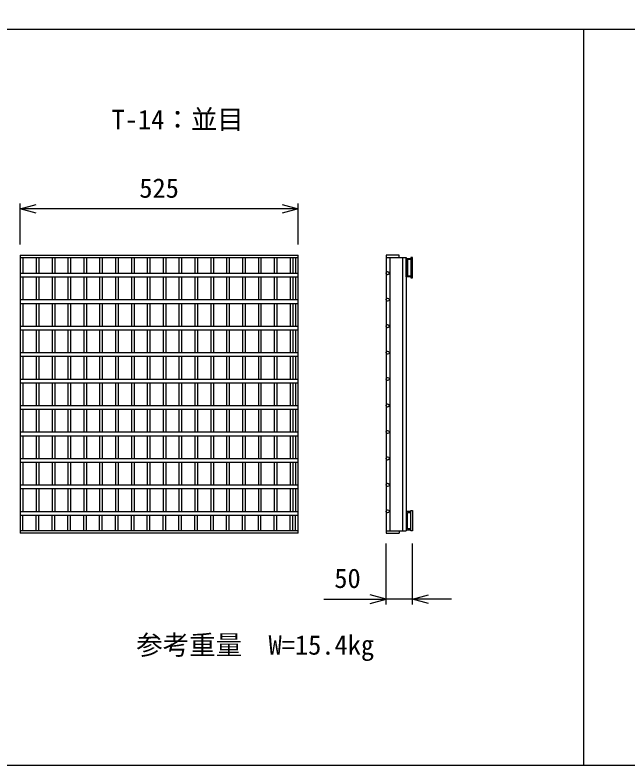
# Model space of a CAD drawing. Units: millimetres, scale not verified. Extents: x -10500 to 10500, y -7425 to 7425.
# Drawn here: x 1726 to 2882, y 548 to 1965 of the extents above; entities that cross this region are included whole.
import ezdxf
from ezdxf.enums import TextEntityAlignment as Align

# ---------------------------------------------------------------- set-up
doc = ezdxf.new("R2010")
doc.units = ezdxf.units.MM
doc.header["$LTSCALE"] = 25
for name, color, linetype, lineweight in [('0-1_DIM', 7, 'Continuous', 25), ('0-3_HATCH', 6, 'Continuous', 25), ('0-7_TXT', 7, 'Continuous', 25)]:
    doc.layers.add(name, color=color, linetype=linetype, lineweight=lineweight)
doc.styles.add('ＭＳ ゴシック', font='')
doc.styles.get('ＭＳ ゴシック').set_extended_font_data('MS Gothic')

msp = doc.modelspace()

# ---------------------------------------------------------------- linework, layer by layer
at = {"layer": '0-1_DIM'}
for p, q in [((1735.64, 1530.76), (1735.64, 1608.26)), ((2260.64, 1530.76), (2260.64, 1608.26)), ((2260.64, 1598.26), (1735.64, 1598.26)), ((2426.96, 851.04), (2426.96, 965.76)), ((2476.96, 851.04), (2476.96, 965.76)), ((2309.7, 861.04), (2426.96, 861.04)), ((2476.96, 861.04), (2426.96, 861.04)), ((2550.92, 861.04), (2476.96, 861.04))]:
    msp.add_line(p, q, dxfattribs=at)
for points in [[(1765.64, 1590.22), (1735.64, 1598.26), (1765.64, 1606.3)], [(2230.64, 1606.3), (2260.64, 1598.26), (2230.64, 1590.22)], [(2396.96, 853), (2426.96, 861.04), (2396.96, 869.08)], [(2506.96, 853), (2476.96, 861.04), (2506.96, 869.08)]]:
    msp.add_lwpolyline(points, dxfattribs=at)
at = {"layer": '0-3_HATCH'}
for p, q in [((1735.64, 1510.76), (2260.64, 1510.76)), ((1735.64, 1510.76), (1735.64, 985.76)), ((1735.64, 1506.26), (2260.64, 1506.26)), ((1740.64, 1506.26), (1740.64, 1476.76)), ((1765.64, 1506.26), (1765.64, 1476.76)), ((1770.64, 1506.26), (1770.64, 1476.76)), ((1795.64, 1506.26), (1795.64, 1476.76)), ((1800.64, 1506.26), (1800.64, 1476.76)), ((1825.64, 1506.26), (1825.64, 1476.76)), ((1830.64, 1506.26), (1830.64, 1476.76)), ((1855.64, 1506.26), (1855.64, 1476.76)), ((1860.64, 1506.26), (1860.64, 1476.76)), ((1885.64, 1506.26), (1885.64, 1476.76)), ((1890.64, 1506.26), (1890.64, 1476.76)), ((1915.64, 1506.26), (1915.64, 1476.76)), ((1920.64, 1506.26), (1920.64, 1476.76)), ((1945.64, 1506.26), (1945.64, 1476.76)), ((1950.64, 1506.26), (1950.64, 1476.76)), ((1975.64, 1506.26), (1975.64, 1476.76)), ((1980.64, 1506.26), (1980.64, 1476.76)), ((2005.64, 1506.26), (2005.64, 1476.76)), ((2010.64, 1506.26), (2010.64, 1476.76)), ((2035.64, 1506.26), (2035.64, 1476.76)), ((2040.64, 1506.26), (2040.64, 1476.76)), ((2065.64, 1506.26), (2065.64, 1476.76)), ((2070.64, 1506.26), (2070.64, 1476.76)), ((2095.64, 1506.26), (2095.64, 1476.76)), ((2100.64, 1506.26), (2100.64, 1476.76)), ((2125.64, 1506.26), (2125.64, 1476.76)), ((2130.64, 1506.26), (2130.64, 1476.76)), ((2155.64, 1506.26), (2155.64, 1476.76)), ((2160.64, 1506.26), (2160.64, 1476.76)), ((2185.64, 1506.26), (2185.64, 1476.76)), ((2190.64, 1506.26), (2190.64, 1476.76)), ((2215.64, 1506.26), (2215.64, 1476.76)), ((2220.64, 1506.26), (2220.64, 1476.76)), ((2245.64, 1506.26), (2245.64, 1476.76)), ((2250.64, 1506.26), (2250.64, 1476.76)), ((2255.64, 1506.26), (2255.64, 1476.76)), ((2260.64, 985.76), (2260.64, 1510.76)), ((2426.96, 1510.76), (2426.96, 985.76)), ((2451.96, 1510.76), (2426.96, 1510.76)), ((2426.96, 1506.26), (2464.96, 1506.26)), ((2433.96, 1506.26), (2433.96, 990.26)), ((2451.96, 1506.26), (2451.96, 1510.76)), ((2457.96, 1506.26), (2457.96, 990.26)), ((2464.96, 1506.26), (2464.96, 990.26)), ((2464.96, 1504.76), (2473.96, 1504.76)), ((2464.96, 1469.76), (2464.96, 1504.76)), ((2473.96, 1502.46), (2467.26, 1502.46)), ((2467.26, 1502.46), (2467.26, 1472.06)), ((1735.64, 1476.76), (2260.64, 1476.76)), ((1735.64, 1469.76), (2260.64, 1469.76)), ((1740.64, 1469.76), (1740.64, 1426.76)), ((1765.64, 1469.76), (1765.64, 1426.76)), ((1770.64, 1469.76), (1770.64, 1426.76)), ((1795.64, 1469.76), (1795.64, 1426.76)), ((1800.64, 1469.76), (1800.64, 1426.76)), ((1825.64, 1469.76), (1825.64, 1426.76)), ((1830.64, 1469.76), (1830.64, 1426.76)), ((1855.64, 1469.76), (1855.64, 1426.76)), ((1860.64, 1469.76), (1860.64, 1426.76)), ((1885.64, 1469.76), (1885.64, 1426.76)), ((1890.64, 1469.76), (1890.64, 1426.76)), ((1915.64, 1469.76), (1915.64, 1426.76)), ((1920.64, 1469.76), (1920.64, 1426.76)), ((1945.64, 1469.76), (1945.64, 1426.76)), ((1950.64, 1469.76), (1950.64, 1426.76)), ((1975.64, 1469.76), (1975.64, 1426.76)), ((1980.64, 1469.76), (1980.64, 1426.76)), ((2005.64, 1469.76), (2005.64, 1426.76)), ((2010.64, 1469.76), (2010.64, 1426.76)), ((2035.64, 1469.76), (2035.64, 1426.76)), ((2040.64, 1469.76), (2040.64, 1426.76)), ((2065.64, 1469.76), (2065.64, 1426.76)), ((2070.64, 1469.76), (2070.64, 1426.76)), ((2095.64, 1469.76), (2095.64, 1426.76)), ((2100.64, 1469.76), (2100.64, 1426.76)), ((2125.64, 1469.76), (2125.64, 1426.76)), ((2130.64, 1469.76), (2130.64, 1426.76)), ((2155.64, 1469.76), (2155.64, 1426.76)), ((2160.64, 1469.76), (2160.64, 1426.76)), ((2185.64, 1469.76), (2185.64, 1426.76)), ((2190.64, 1469.76), (2190.64, 1426.76)), ((2215.64, 1469.76), (2215.64, 1426.76)), ((2220.64, 1469.76), (2220.64, 1426.76)), ((2245.64, 1469.76), (2245.64, 1426.76)), ((2250.64, 1469.76), (2250.64, 1426.76)), ((2255.64, 1469.76), (2255.64, 1426.76)), ((2473.96, 1469.76), (2464.96, 1469.76)), ((2467.26, 1472.06), (2473.96, 1472.06)), ((1735.64, 1426.76), (2260.64, 1426.76)), ((1735.64, 1419.76), (2260.64, 1419.76)), ((1740.64, 1419.76), (1740.64, 1376.76)), ((1765.64, 1419.76), (1765.64, 1376.76)), ((1770.64, 1419.76), (1770.64, 1376.76)), ((1795.64, 1419.76), (1795.64, 1376.76)), ((1800.64, 1419.76), (1800.64, 1376.76)), ((1825.64, 1419.76), (1825.64, 1376.76)), ((1830.64, 1419.76), (1830.64, 1376.76)), ((1855.64, 1419.76), (1855.64, 1376.76)), ((1860.64, 1419.76), (1860.64, 1376.76)), ((1885.64, 1419.76), (1885.64, 1376.76)), ((1890.64, 1419.76), (1890.64, 1376.76)), ((1915.64, 1419.76), (1915.64, 1376.76)), ((1920.64, 1419.76), (1920.64, 1376.76)), ((1945.64, 1419.76), (1945.64, 1376.76)), ((1950.64, 1419.76), (1950.64, 1376.76)), ((1975.64, 1419.76), (1975.64, 1376.76)), ((1980.64, 1419.76), (1980.64, 1376.76)), ((2005.64, 1419.76), (2005.64, 1376.76)), ((2010.64, 1419.76), (2010.64, 1376.76)), ((2035.64, 1419.76), (2035.64, 1376.76)), ((2040.64, 1419.76), (2040.64, 1376.76)), ((2065.64, 1419.76), (2065.64, 1376.76)), ((2070.64, 1419.76), (2070.64, 1376.76)), ((2095.64, 1419.76), (2095.64, 1376.76)), ((2100.64, 1419.76), (2100.64, 1376.76)), ((2125.64, 1419.76), (2125.64, 1376.76)), ((2130.64, 1419.76), (2130.64, 1376.76)), ((2155.64, 1419.76), (2155.64, 1376.76)), ((2160.64, 1419.76), (2160.64, 1376.76)), ((2185.64, 1419.76), (2185.64, 1376.76)), ((2190.64, 1419.76), (2190.64, 1376.76)), ((2215.64, 1419.76), (2215.64, 1376.76)), ((2220.64, 1419.76), (2220.64, 1376.76)), ((2245.64, 1419.76), (2245.64, 1376.76)), ((2250.64, 1419.76), (2250.64, 1376.76)), ((2255.64, 1419.76), (2255.64, 1376.76)), ((1735.64, 1376.76), (2260.64, 1376.76)), ((1735.64, 1369.76), (2260.64, 1369.76)), ((1740.64, 1369.76), (1740.64, 1326.76)), ((1765.64, 1369.76), (1765.64, 1326.76)), ((1770.64, 1369.76), (1770.64, 1326.76)), ((1795.64, 1369.76), (1795.64, 1326.76)), ((1800.64, 1369.76), (1800.64, 1326.76)), ((1825.64, 1369.76), (1825.64, 1326.76)), ((1830.64, 1369.76), (1830.64, 1326.76)), ((1855.64, 1369.76), (1855.64, 1326.76)), ((1860.64, 1369.76), (1860.64, 1326.76)), ((1885.64, 1369.76), (1885.64, 1326.76)), ((1890.64, 1369.76), (1890.64, 1326.76)), ((1915.64, 1369.76), (1915.64, 1326.76)), ((1920.64, 1369.76), (1920.64, 1326.76)), ((1945.64, 1369.76), (1945.64, 1326.76)), ((1950.64, 1369.76), (1950.64, 1326.76)), ((1975.64, 1369.76), (1975.64, 1326.76)), ((1980.64, 1369.76), (1980.64, 1326.76)), ((2005.64, 1369.76), (2005.64, 1326.76)), ((2010.64, 1369.76), (2010.64, 1326.76)), ((2035.64, 1369.76), (2035.64, 1326.76)), ((2040.64, 1369.76), (2040.64, 1326.76)), ((2065.64, 1369.76), (2065.64, 1326.76)), ((2070.64, 1369.76), (2070.64, 1326.76)), ((2095.64, 1369.76), (2095.64, 1326.76)), ((2100.64, 1369.76), (2100.64, 1326.76)), ((2125.64, 1369.76), (2125.64, 1326.76)), ((2130.64, 1369.76), (2130.64, 1326.76)), ((2155.64, 1369.76), (2155.64, 1326.76)), ((2160.64, 1369.76), (2160.64, 1326.76)), ((2185.64, 1369.76), (2185.64, 1326.76)), ((2190.64, 1369.76), (2190.64, 1326.76)), ((2215.64, 1369.76), (2215.64, 1326.76)), ((2220.64, 1369.76), (2220.64, 1326.76)), ((2245.64, 1369.76), (2245.64, 1326.76)), ((2250.64, 1369.76), (2250.64, 1326.76)), ((2255.64, 1369.76), (2255.64, 1326.76)), ((1735.64, 1326.76), (2260.64, 1326.76)), ((1735.64, 1319.76), (2260.64, 1319.76)), ((1740.64, 1319.76), (1740.64, 1276.76)), ((1765.64, 1319.76), (1765.64, 1276.76)), ((1770.64, 1319.76), (1770.64, 1276.76)), ((1795.64, 1319.76), (1795.64, 1276.76)), ((1800.64, 1319.76), (1800.64, 1276.76)), ((1825.64, 1319.76), (1825.64, 1276.76)), ((1830.64, 1319.76), (1830.64, 1276.76)), ((1855.64, 1319.76), (1855.64, 1276.76)), ((1860.64, 1319.76), (1860.64, 1276.76)), ((1885.64, 1319.76), (1885.64, 1276.76)), ((1890.64, 1319.76), (1890.64, 1276.76)), ((1915.64, 1319.76), (1915.64, 1276.76)), ((1920.64, 1319.76), (1920.64, 1276.76)), ((1945.64, 1319.76), (1945.64, 1276.76)), ((1950.64, 1319.76), (1950.64, 1276.76)), ((1975.64, 1319.76), (1975.64, 1276.76)), ((1980.64, 1319.76), (1980.64, 1276.76)), ((2005.64, 1319.76), (2005.64, 1276.76)), ((2010.64, 1319.76), (2010.64, 1276.76)), ((2035.64, 1319.76), (2035.64, 1276.76)), ((2040.64, 1319.76), (2040.64, 1276.76)), ((2065.64, 1319.76), (2065.64, 1276.76)), ((2070.64, 1319.76), (2070.64, 1276.76)), ((2095.64, 1319.76), (2095.64, 1276.76)), ((2100.64, 1319.76), (2100.64, 1276.76)), ((2125.64, 1319.76), (2125.64, 1276.76)), ((2130.64, 1319.76), (2130.64, 1276.76)), ((2155.64, 1319.76), (2155.64, 1276.76)), ((2160.64, 1319.76), (2160.64, 1276.76)), ((2185.64, 1319.76), (2185.64, 1276.76)), ((2190.64, 1319.76), (2190.64, 1276.76)), ((2215.64, 1319.76), (2215.64, 1276.76)), ((2220.64, 1319.76), (2220.64, 1276.76)), ((2245.64, 1319.76), (2245.64, 1276.76)), ((2250.64, 1319.76), (2250.64, 1276.76)), ((2255.64, 1319.76), (2255.64, 1276.76)), ((1735.64, 1276.76), (2260.64, 1276.76)), ((1735.64, 1269.76), (2260.64, 1269.76)), ((1740.64, 1269.76), (1740.64, 1226.76)), ((1765.64, 1269.76), (1765.64, 1226.76)), ((1770.64, 1269.76), (1770.64, 1226.76)), ((1795.64, 1269.76), (1795.64, 1226.76)), ((1800.64, 1269.76), (1800.64, 1226.76)), ((1825.64, 1269.76), (1825.64, 1226.76)), ((1830.64, 1269.76), (1830.64, 1226.76)), ((1855.64, 1269.76), (1855.64, 1226.76)), ((1860.64, 1269.76), (1860.64, 1226.76)), ((1885.64, 1269.76), (1885.64, 1226.76)), ((1890.64, 1269.76), (1890.64, 1226.76)), ((1915.64, 1269.76), (1915.64, 1226.76)), ((1920.64, 1269.76), (1920.64, 1226.76)), ((1945.64, 1269.76), (1945.64, 1226.76)), ((1950.64, 1269.76), (1950.64, 1226.76)), ((1975.64, 1269.76), (1975.64, 1226.76)), ((1980.64, 1269.76), (1980.64, 1226.76)), ((2005.64, 1269.76), (2005.64, 1226.76)), ((2010.64, 1269.76), (2010.64, 1226.76)), ((2035.64, 1269.76), (2035.64, 1226.76)), ((2040.64, 1269.76), (2040.64, 1226.76)), ((2065.64, 1269.76), (2065.64, 1226.76)), ((2070.64, 1269.76), (2070.64, 1226.76)), ((2095.64, 1269.76), (2095.64, 1226.76)), ((2100.64, 1269.76), (2100.64, 1226.76)), ((2125.64, 1269.76), (2125.64, 1226.76)), ((2130.64, 1269.76), (2130.64, 1226.76)), ((2155.64, 1269.76), (2155.64, 1226.76)), ((2160.64, 1269.76), (2160.64, 1226.76)), ((2185.64, 1269.76), (2185.64, 1226.76)), ((2190.64, 1269.76), (2190.64, 1226.76)), ((2215.64, 1269.76), (2215.64, 1226.76)), ((2220.64, 1269.76), (2220.64, 1226.76)), ((2245.64, 1269.76), (2245.64, 1226.76)), ((2250.64, 1269.76), (2250.64, 1226.76)), ((2255.64, 1269.76), (2255.64, 1226.76)), ((1735.64, 1226.76), (2260.64, 1226.76)), ((1735.64, 1219.76), (2260.64, 1219.76)), ((1740.64, 1219.76), (1740.64, 1176.76)), ((1765.64, 1219.76), (1765.64, 1176.76)), ((1770.64, 1219.76), (1770.64, 1176.76)), ((1795.64, 1219.76), (1795.64, 1176.76)), ((1800.64, 1219.76), (1800.64, 1176.76)), ((1825.64, 1219.76), (1825.64, 1176.76)), ((1830.64, 1219.76), (1830.64, 1176.76)), ((1855.64, 1219.76), (1855.64, 1176.76)), ((1860.64, 1219.76), (1860.64, 1176.76)), ((1885.64, 1219.76), (1885.64, 1176.76)), ((1890.64, 1219.76), (1890.64, 1176.76)), ((1915.64, 1219.76), (1915.64, 1176.76)), ((1920.64, 1219.76), (1920.64, 1176.76)), ((1945.64, 1219.76), (1945.64, 1176.76)), ((1950.64, 1219.76), (1950.64, 1176.76)), ((1975.64, 1219.76), (1975.64, 1176.76)), ((1980.64, 1219.76), (1980.64, 1176.76)), ((2005.64, 1219.76), (2005.64, 1176.76)), ((2010.64, 1219.76), (2010.64, 1176.76)), ((2035.64, 1219.76), (2035.64, 1176.76)), ((2040.64, 1219.76), (2040.64, 1176.76)), ((2065.64, 1219.76), (2065.64, 1176.76)), ((2070.64, 1219.76), (2070.64, 1176.76)), ((2095.64, 1219.76), (2095.64, 1176.76)), ((2100.64, 1219.76), (2100.64, 1176.76)), ((2125.64, 1219.76), (2125.64, 1176.76)), ((2130.64, 1219.76), (2130.64, 1176.76)), ((2155.64, 1219.76), (2155.64, 1176.76)), ((2160.64, 1219.76), (2160.64, 1176.76)), ((2185.64, 1219.76), (2185.64, 1176.76)), ((2190.64, 1219.76), (2190.64, 1176.76)), ((2215.64, 1219.76), (2215.64, 1176.76)), ((2220.64, 1219.76), (2220.64, 1176.76)), ((2245.64, 1219.76), (2245.64, 1176.76)), ((2250.64, 1219.76), (2250.64, 1176.76)), ((2255.64, 1219.76), (2255.64, 1176.76)), ((1735.64, 1176.76), (2260.64, 1176.76)), ((1735.64, 1169.76), (2260.64, 1169.76)), ((1740.64, 1169.76), (1740.64, 1126.76)), ((1765.64, 1169.76), (1765.64, 1126.76)), ((1770.64, 1169.76), (1770.64, 1126.76)), ((1795.64, 1169.76), (1795.64, 1126.76)), ((1800.64, 1169.76), (1800.64, 1126.76)), ((1825.64, 1169.76), (1825.64, 1126.76)), ((1830.64, 1169.76), (1830.64, 1126.76)), ((1855.64, 1169.76), (1855.64, 1126.76)), ((1860.64, 1169.76), (1860.64, 1126.76)), ((1885.64, 1169.76), (1885.64, 1126.76)), ((1890.64, 1169.76), (1890.64, 1126.76)), ((1915.64, 1169.76), (1915.64, 1126.76)), ((1920.64, 1169.76), (1920.64, 1126.76)), ((1945.64, 1169.76), (1945.64, 1126.76)), ((1950.64, 1169.76), (1950.64, 1126.76)), ((1975.64, 1169.76), (1975.64, 1126.76)), ((1980.64, 1169.76), (1980.64, 1126.76)), ((2005.64, 1169.76), (2005.64, 1126.76)), ((2010.64, 1169.76), (2010.64, 1126.76)), ((2035.64, 1169.76), (2035.64, 1126.76)), ((2040.64, 1169.76), (2040.64, 1126.76)), ((2065.64, 1169.76), (2065.64, 1126.76)), ((2070.64, 1169.76), (2070.64, 1126.76)), ((2095.64, 1169.76), (2095.64, 1126.76)), ((2100.64, 1169.76), (2100.64, 1126.76)), ((2125.64, 1169.76), (2125.64, 1126.76)), ((2130.64, 1169.76), (2130.64, 1126.76)), ((2155.64, 1169.76), (2155.64, 1126.76)), ((2160.64, 1169.76), (2160.64, 1126.76)), ((2185.64, 1169.76), (2185.64, 1126.76)), ((2190.64, 1169.76), (2190.64, 1126.76)), ((2215.64, 1169.76), (2215.64, 1126.76)), ((2220.64, 1169.76), (2220.64, 1126.76)), ((2245.64, 1169.76), (2245.64, 1126.76)), ((2250.64, 1169.76), (2250.64, 1126.76)), ((2255.64, 1169.76), (2255.64, 1126.76)), ((1735.64, 1126.76), (2260.64, 1126.76)), ((1735.64, 1119.76), (2260.64, 1119.76)), ((1740.64, 1119.76), (1740.64, 1076.76)), ((1765.64, 1119.76), (1765.64, 1076.76)), ((1770.64, 1119.76), (1770.64, 1076.76)), ((1795.64, 1119.76), (1795.64, 1076.76)), ((1800.64, 1119.76), (1800.64, 1076.76)), ((1825.64, 1119.76), (1825.64, 1076.76)), ((1830.64, 1119.76), (1830.64, 1076.76)), ((1855.64, 1119.76), (1855.64, 1076.76)), ((1860.64, 1119.76), (1860.64, 1076.76)), ((1885.64, 1119.76), (1885.64, 1076.76)), ((1890.64, 1119.76), (1890.64, 1076.76)), ((1915.64, 1119.76), (1915.64, 1076.76)), ((1920.64, 1119.76), (1920.64, 1076.76)), ((1945.64, 1119.76), (1945.64, 1076.76)), ((1950.64, 1119.76), (1950.64, 1076.76)), ((1975.64, 1119.76), (1975.64, 1076.76)), ((1980.64, 1119.76), (1980.64, 1076.76)), ((2005.64, 1119.76), (2005.64, 1076.76)), ((2010.64, 1119.76), (2010.64, 1076.76)), ((2035.64, 1119.76), (2035.64, 1076.76)), ((2040.64, 1119.76), (2040.64, 1076.76)), ((2065.64, 1119.76), (2065.64, 1076.76)), ((2070.64, 1119.76), (2070.64, 1076.76)), ((2095.64, 1119.76), (2095.64, 1076.76)), ((2100.64, 1119.76), (2100.64, 1076.76)), ((2125.64, 1119.76), (2125.64, 1076.76)), ((2130.64, 1119.76), (2130.64, 1076.76)), ((2155.64, 1119.76), (2155.64, 1076.76)), ((2160.64, 1119.76), (2160.64, 1076.76)), ((2185.64, 1119.76), (2185.64, 1076.76)), ((2190.64, 1119.76), (2190.64, 1076.76)), ((2215.64, 1119.76), (2215.64, 1076.76)), ((2220.64, 1119.76), (2220.64, 1076.76)), ((2245.64, 1119.76), (2245.64, 1076.76)), ((2250.64, 1119.76), (2250.64, 1076.76)), ((2255.64, 1119.76), (2255.64, 1076.76)), ((1735.64, 1076.76), (2260.64, 1076.76)), ((1735.64, 1069.76), (2260.64, 1069.76)), ((1740.64, 1069.76), (1740.64, 1026.76)), ((1765.64, 1069.76), (1765.64, 1026.76)), ((1770.64, 1069.76), (1770.64, 1026.76)), ((1795.64, 1069.76), (1795.64, 1026.76)), ((1800.64, 1069.76), (1800.64, 1026.76)), ((1825.64, 1069.76), (1825.64, 1026.76)), ((1830.64, 1069.76), (1830.64, 1026.76)), ((1855.64, 1069.76), (1855.64, 1026.76)), ((1860.64, 1069.76), (1860.64, 1026.76)), ((1885.64, 1069.76), (1885.64, 1026.76)), ((1890.64, 1069.76), (1890.64, 1026.76)), ((1915.64, 1069.76), (1915.64, 1026.76)), ((1920.64, 1069.76), (1920.64, 1026.76)), ((1945.64, 1069.76), (1945.64, 1026.76)), ((1950.64, 1069.76), (1950.64, 1026.76)), ((1975.64, 1069.76), (1975.64, 1026.76)), ((1980.64, 1069.76), (1980.64, 1026.76)), ((2005.64, 1069.76), (2005.64, 1026.76)), ((2010.64, 1069.76), (2010.64, 1026.76)), ((2035.64, 1069.76), (2035.64, 1026.76)), ((2040.64, 1069.76), (2040.64, 1026.76)), ((2065.64, 1069.76), (2065.64, 1026.76)), ((2070.64, 1069.76), (2070.64, 1026.76)), ((2095.64, 1069.76), (2095.64, 1026.76)), ((2100.64, 1069.76), (2100.64, 1026.76)), ((2125.64, 1069.76), (2125.64, 1026.76)), ((2130.64, 1069.76), (2130.64, 1026.76)), ((2155.64, 1069.76), (2155.64, 1026.76)), ((2160.64, 1069.76), (2160.64, 1026.76)), ((2185.64, 1069.76), (2185.64, 1026.76)), ((2190.64, 1069.76), (2190.64, 1026.76)), ((2215.64, 1069.76), (2215.64, 1026.76)), ((2220.64, 1069.76), (2220.64, 1026.76)), ((2245.64, 1069.76), (2245.64, 1026.76)), ((2250.64, 1069.76), (2250.64, 1026.76)), ((2255.64, 1069.76), (2255.64, 1026.76)), ((1735.64, 1026.76), (2260.64, 1026.76)), ((2464.96, 1026.76), (2464.96, 991.76)), ((2473.96, 1026.76), (2464.96, 1026.76)), ((2467.26, 994.06), (2467.26, 1024.46)), ((2467.26, 1024.46), (2473.96, 1024.46)), ((1735.64, 1019.76), (2260.64, 1019.76)), ((1740.64, 990.26), (1740.64, 1019.76)), ((1765.64, 990.26), (1765.64, 1019.76)), ((1770.64, 990.26), (1770.64, 1019.76)), ((1795.64, 990.26), (1795.64, 1019.76)), ((1800.64, 990.26), (1800.64, 1019.76)), ((1825.64, 990.26), (1825.64, 1019.76)), ((1830.64, 990.26), (1830.64, 1019.76)), ((1855.64, 990.26), (1855.64, 1019.76)), ((1860.64, 990.26), (1860.64, 1019.76)), ((1885.64, 990.26), (1885.64, 1019.76)), ((1890.64, 990.26), (1890.64, 1019.76)), ((1915.64, 990.26), (1915.64, 1019.76)), ((1920.64, 990.26), (1920.64, 1019.76)), ((1945.64, 990.26), (1945.64, 1019.76)), ((1950.64, 990.26), (1950.64, 1019.76)), ((1975.64, 990.26), (1975.64, 1019.76)), ((1980.64, 990.26), (1980.64, 1019.76)), ((2005.64, 990.26), (2005.64, 1019.76)), ((2010.64, 990.26), (2010.64, 1019.76)), ((2035.64, 990.26), (2035.64, 1019.76)), ((2040.64, 990.26), (2040.64, 1019.76)), ((2065.64, 990.26), (2065.64, 1019.76)), ((2070.64, 990.26), (2070.64, 1019.76)), ((2095.64, 990.26), (2095.64, 1019.76)), ((2100.64, 990.26), (2100.64, 1019.76)), ((2125.64, 990.26), (2125.64, 1019.76)), ((2130.64, 990.26), (2130.64, 1019.76)), ((2155.64, 990.26), (2155.64, 1019.76)), ((2160.64, 990.26), (2160.64, 1019.76)), ((2185.64, 990.26), (2185.64, 1019.76)), ((2190.64, 990.26), (2190.64, 1019.76)), ((2215.64, 990.26), (2215.64, 1019.76)), ((2220.64, 990.26), (2220.64, 1019.76)), ((2245.64, 990.26), (2245.64, 1019.76)), ((2250.64, 990.26), (2250.64, 1019.76)), ((2255.64, 990.26), (2255.64, 1019.76)), ((2473.96, 994.06), (2467.26, 994.06)), ((2260.64, 990.26), (1735.64, 990.26)), ((2260.64, 985.76), (1735.64, 985.76)), ((2426.96, 990.26), (2464.96, 990.26)), ((2426.96, 985.76), (2451.96, 985.76)), ((2451.96, 990.26), (2451.96, 985.76)), ((2464.96, 991.76), (2473.96, 991.76))]:
    msp.add_line(p, q, dxfattribs=at)
for points in [[(2473.96, 1506.26), (2473.96, 1468.26), (2476.96, 1468.26), (2476.96, 1506.26)], [(2473.96, 990.26), (2473.96, 1028.26), (2476.96, 1028.26), (2476.96, 990.26)]]:
    msp.add_lwpolyline(points, close=True, dxfattribs=at)
for centre in [(2429.96, 1476.76), (2429.96, 1426.76), (2429.96, 1376.76), (2429.96, 1326.76), (2429.96, 1276.76), (2429.96, 1226.76), (2429.96, 1176.76), (2429.96, 1126.76), (2429.96, 1076.76), (2429.96, 1026.76)]:
    msp.add_circle(centre, 3, dxfattribs=at)
at = {"layer": '0-7_TXT'}
for p, q in [((-1150, 1937.57), (8250, 1937.57)), ((2800, 1937.57), (2800, 547.57))]:
    msp.add_line(p, q, dxfattribs=at)
msp.add_lwpolyline([(-1150, 5707.57), (-1150, 547.57), (8250, 547.57)], dxfattribs=at)

# ---------------------------------------------------------------- texts
at = {"layer": '0-1_DIM', "style": 'ＭＳ ゴシック'}
for s, p in [('525', (1960.64, 1608.26)), ('50', (2329.21, 871.04)), ('参考重量\u3000W=15.4kg', (1954.91, 745.02))]:
    msp.add_text(s, height=36.66, dxfattribs=at).set_placement(p, align=Align.BOTTOM_LEFT)
at = {"layer": '0-7_TXT', "style": 'ＭＳ ゴシック'}
msp.add_text('T-14：並目 ', height=36.66, dxfattribs=at).set_placement((1908.18, 1737.85), align=Align.BOTTOM_LEFT)

doc.saveas('drawing.dxf')
